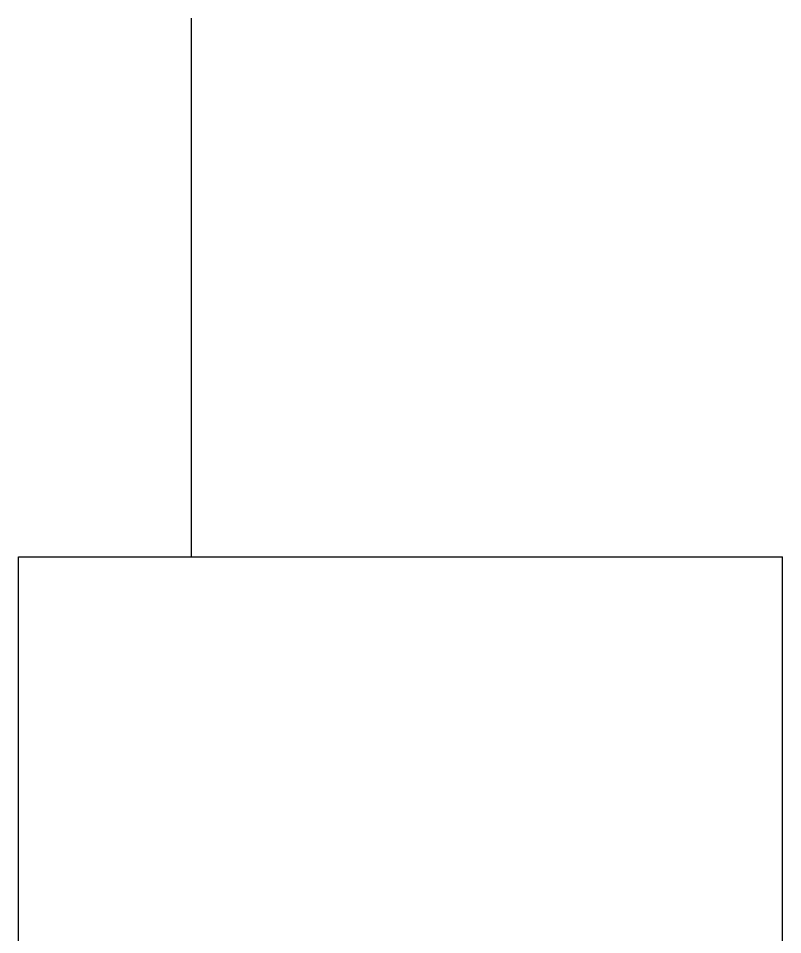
# Model space of a CAD drawing. Header units: inches. Extents: x -100 to 100, y -41 to 41.
# Drawn here: x 3.3 to 33.3, y 5.02 to 41.02 of the extents above; entities that cross this region are included whole.
import ezdxf

# ---------------------------------------------------------------- set-up
doc = ezdxf.new("R2010")
doc.units = ezdxf.units.IN
doc.header["$MEASUREMENT"] = 0

msp = doc.modelspace()

# ---------------------------------------------------------------- linework, layer by layer
at = {"color": 9, "true_color": 0xa7cad9, "transparency": 33554687}
for p, q in [((10.1, 19.87), (10.1, 41.02)), ((3.3, 19.87), (10.1, 19.87)), ((10.1, 19.87), (33.3, 19.87))]:
    msp.add_line(p, q, dxfattribs=at)
at = {"color": 18, "true_color": 0x000000, "transparency": 33554532}
for p, q in [((10.1, 19.87), (10.1, 41.02)), ((3.3, 19.87), (10.1, 19.87)), ((3.3, 4.02), (3.3, 19.87)), ((10.1, 19.87), (33.3, 19.87)), ((33.3, 4.17), (33.3, 19.87))]:
    msp.add_line(p, q, dxfattribs=at)
at = {"color": 8, "true_color": 0x7e8a72, "transparency": 33554687}
for p, q in [((3.3, 4.02), (3.3, 19.87)), ((33.3, 4.17), (33.3, 19.87))]:
    msp.add_line(p, q, dxfattribs=at)

doc.saveas('drawing.dxf')
